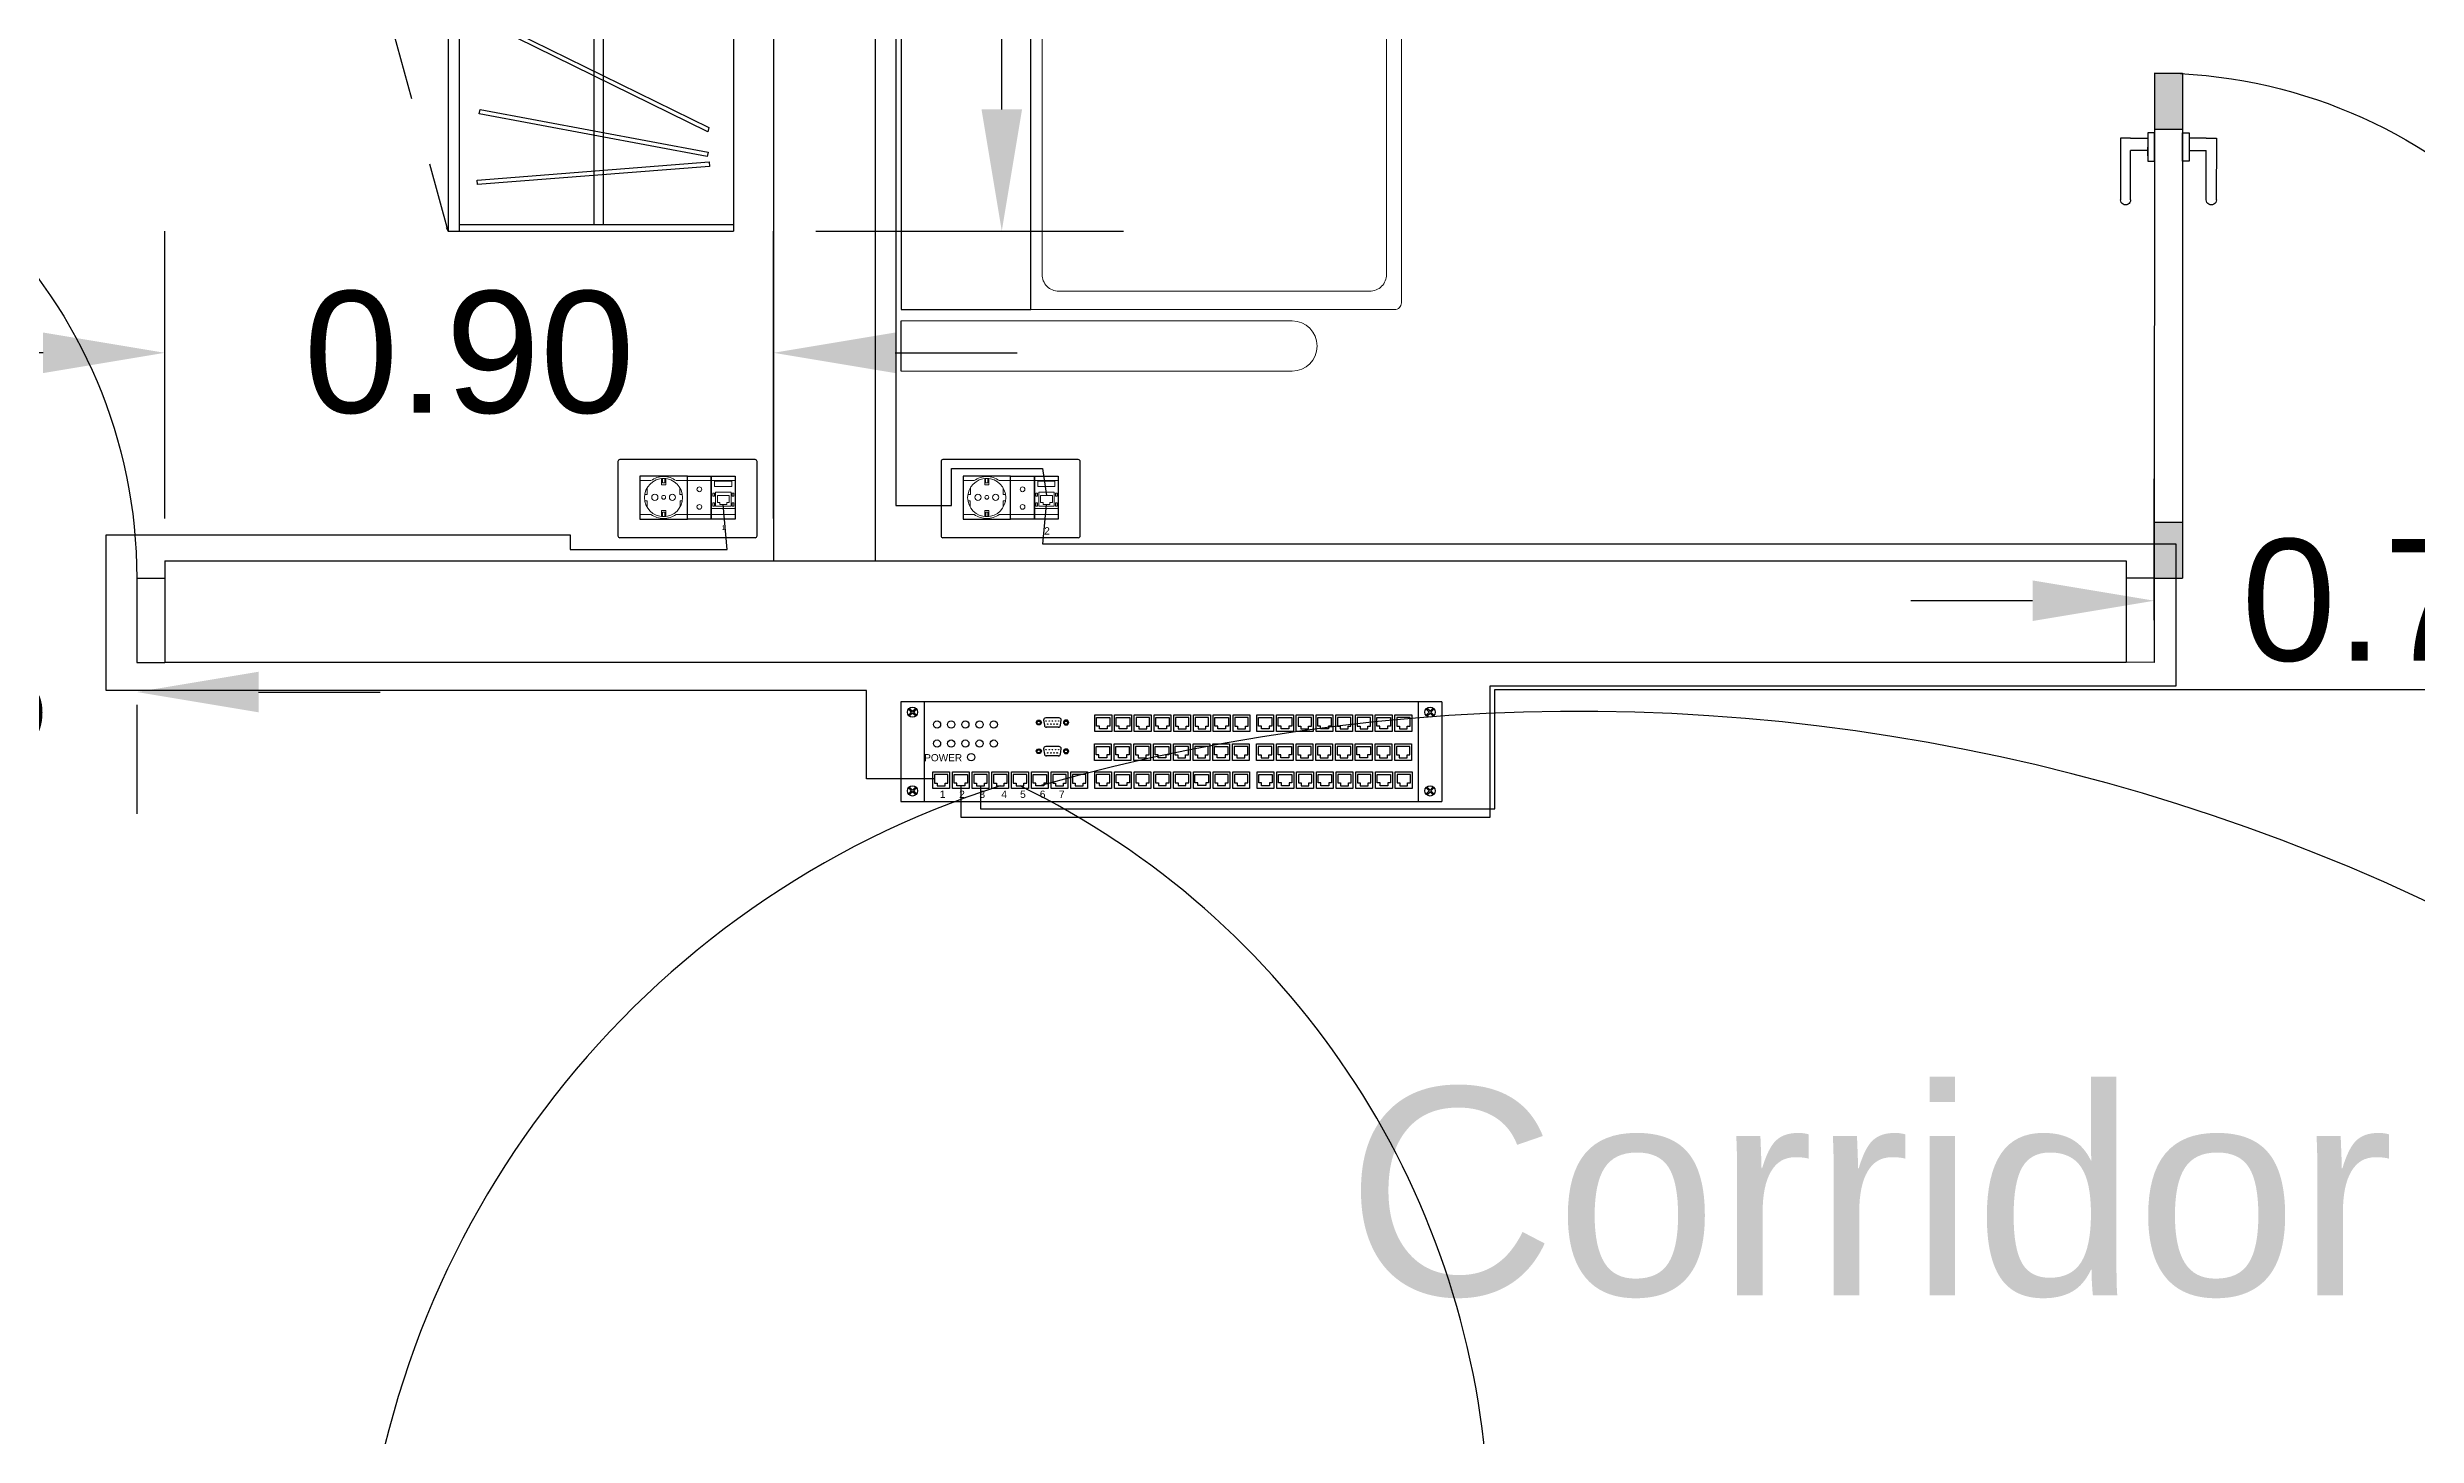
# Model space of a CAD drawing. Header units: metres. Extents: x 10.8 to 63.5, y 9.7 to 22.5.
# Drawn here: x 16.963 to 20.466, y 16.324 to 18.377 of the extents above; entities that cross this region are included whole.
import ezdxf

# ---------------------------------------------------------------- set-up
doc = ezdxf.new("R2010")
doc.units = ezdxf.units.M
doc.header["$MEASUREMENT"] = 0
doc.linetypes.add('HIDDEN', pattern=[0.375, 0.25, -0.125])
doc.layers.add('bbb', color=30, linetype='Continuous', plot=False)
for name, color, linetype in [('DOOR', 150, 'Continuous'), ('EL', 1, 'Continuous'), ('FENCE', 241, 'Continuous'), ('Furniture', 7, 'Continuous'), ('pur', 200, 'Continuous'), ('yell', 50, 'Continuous')]:
    doc.layers.add(name, color=color, linetype=linetype)
doc.styles.get("Standard").update_dxf_attribs({"font": 'arial.ttf'})
doc.dimstyles.get("Standard").update_dxf_attribs({"dimtxt": 0.18, "dimasz": 0.18, "dimexe": 0.18, "dimexo": 0.0625, "dimgap": 0.09, "dimtad": 0, "dimtih": 1, "dimtoh": 1, "dimzin": 0, "dimdsep": 46, "dimtxsty": 'Standard', "dimcen": 0.09, "dimadec": 0, "dimazin": 0, "dimtfac": 1, "dimtofl": 0, "dimtmove": 0, "dimatfit": 3, "dimfxl": 1, "dimtolj": 1, "dimtzin": 0, "dimarcsym": 0})

# ---------------------------------------------------------------- blocks, each defined once
blk = doc.blocks.new('Door_S')
at = {"layer": 'DOOR'}
for p, q in [((222050.1, 8886.4), (222050, 8267.2)), ((222050.1, 8886.4), (222084.6, 8886.4)), ((222084.6, 8886.4), (222084.4, 8267.1)), ((222008.6, 8806.7), (222008.6, 8730.9)), ((222020.9, 8806.7), (222008.6, 8806.7)), ((222020.9, 8806.7), (222042, 8806.7)), ((222050.1, 8812.9), (222042, 8812.9)), ((222042, 8812.9), (222042, 8778.5)), ((222050.1, 8817.6), (222084.5, 8817.6)), ((222050.1, 8778.5), (222050.1, 8812.9)), ((222084.5, 8812.9), (222092.7, 8812.9)), ((222084.5, 8778.5), (222084.5, 8812.9)), ((222092.7, 8812.9), (222092.7, 8778.5)), ((222113.7, 8806.6), (222092.7, 8806.6)), ((222113.7, 8806.6), (222126.1, 8806.6)), ((222126.1, 8806.6), (222126, 8730.9)), ((222020.9, 8730.9), (222020.9, 8791.4)), ((222042, 8791.4), (222020.9, 8791.4)), ((222042, 8784.8), (222042, 8795.7)), ((222042, 8778.5), (222050.1, 8778.5)), ((222092.7, 8778.5), (222084.5, 8778.5)), ((222092.7, 8791.4), (222113.7, 8791.4)), ((222113.7, 8730.9), (222113.7, 8791.4)), ((222050, 8336), (222084.4, 8336)), ((222015.6, 8267.2), (222015.6, 8164)), ((222050, 8267.2), (222015.6, 8267.2)), ((222050, 8267.2), (222050, 8163.9)), ((222050, 8267.2), (222084.4, 8267.1)), ((222669.3, 8267), (222669.3, 8163.8)), ((222669.3, 8267), (222703.7, 8267)), ((222703.7, 8267), (222703.7, 8163.8)), ((222050, 8163.9), (222015.6, 8164)), ((222669.3, 8163.8), (222703.7, 8163.8))]:
    blk.add_line(p, q, dxfattribs=at)
at = {"layer": 'DOOR', "extrusion": (0, 0, -1)}
for centre, major_axis, start_param, end_param in [((222050, 8267.2), (437.9, 437.9), -0.785197, 0.785599), ((222014.8, 8730.9), (-4.36, 4.36), 2.356395, 5.497988), ((222119.9, 8730.9), (-4.36, 4.36), 2.356395, 5.497988)]:
    blk.add_ellipse(centre, major_axis=major_axis, ratio=1, start_param=start_param, end_param=end_param, dxfattribs=at)
at = {"layer": 'DOOR'}
for points in [[(222084.5, 8817.6), (222050.1, 8817.6), (222084.6, 8886.4), (222050.1, 8886.4)], [(222084.4, 8267.1), (222050, 8267.2), (222084.4, 8336), (222050, 8336)]]:
    blk.add_solid(points, dxfattribs=at)
at = {"layer": 'FENCE'}
blk.add_line((222050.1, 8841.4), (222050.1, 8841.4), dxfattribs=at)
blk.add_line((222050.1, 8841.4), (222050.1, 8841.4), dxfattribs=at)
blk.add_line((222050.1, 8841.4), (222050.1, 8841.4), dxfattribs=at)
blk.add_line((222050.1, 8841.4), (222050.1, 8841.4), dxfattribs=at)
blk = doc.blocks.new('*D12')
at = {"color": 0, "lineweight": -2, "transparency": 16777216}
for p, q in [((15.0364, 17.5301), (15.0364, 22.4817)), ((26.3864, 17.5301), (26.3864, 22.4817)), ((15.2164, 22.3017), (20.3255, 22.3017)), ((26.2064, 22.3017), (21.0973, 22.3017))]:
    blk.add_line(p, q, dxfattribs=at)
at = {"color": 0, "transparency": 16777216}
for points in [[(15.2164, 22.3317), (15.2164, 22.2717), (15.0364, 22.3017)], [(26.2064, 22.3317), (26.2064, 22.2717), (26.3864, 22.3017)]]:
    blk.add_solid(points, dxfattribs=at)
at = {"layer": 'Defpoints', "color": 0, "transparency": 16777216}
for p in [(15.0364, 22.3017), (15.0364, 17.4676), (26.3864, 17.4676)]:
    blk.add_point(p, dxfattribs=at)
at = {"color": 0, "transparency": 16777216, "insert": (20.7114, 22.3017), "char_height": 0.18, "attachment_point": 5}
blk.add_mtext('\\A1;11.35', dxfattribs=at)
blk = doc.blocks.new('*D20')
at = {"color": 0, "lineweight": -2, "transparency": 16777216}
for p, q in [((16.1679, 17.4237), (15.9879, 17.4237)), ((17.2749, 17.4237), (17.4549, 17.4237)), ((16.3479, 17.4051), (16.3479, 17.2437)), ((17.0949, 17.4049), (17.0949, 17.2437))]:
    blk.add_line(p, q, dxfattribs=at)
at = {"color": 0, "transparency": 16777216}
for points in [[(16.1679, 17.4537), (16.1679, 17.3937), (16.3479, 17.4237)], [(17.2749, 17.4537), (17.2749, 17.3937), (17.0949, 17.4237)]]:
    blk.add_solid(points, dxfattribs=at)
at = {"layer": 'Defpoints', "color": 0, "transparency": 16777216}
for p in [(16.3479, 17.4676), (17.0949, 17.4674), (17.0949, 17.4237)]:
    blk.add_point(p, dxfattribs=at)
at = {"color": 0, "transparency": 16777216, "insert": (16.7214, 17.4237), "char_height": 0.18, "attachment_point": 5}
blk.add_mtext('\\A1;0.75', dxfattribs=at)
blk = doc.blocks.new('*D21')
at = {"color": 0, "lineweight": -2, "transparency": 16777216}
for p, q in [((20.0779, 17.5301), (20.0779, 17.7387)), ((20.8249, 17.5299), (20.8249, 17.7387)), ((19.8979, 17.5587), (19.7179, 17.5587)), ((21.0049, 17.5587), (21.1849, 17.5587))]:
    blk.add_line(p, q, dxfattribs=at)
at = {"color": 0, "transparency": 16777216}
for points in [[(19.8979, 17.5887), (19.8979, 17.5287), (20.0779, 17.5587)], [(21.0049, 17.5887), (21.0049, 17.5287), (20.8249, 17.5587)]]:
    blk.add_solid(points, dxfattribs=at)
at = {"layer": 'Defpoints', "color": 0, "transparency": 16777216}
for p in [(20.8249, 17.5587), (20.0779, 17.4676), (20.8249, 17.4674)]:
    blk.add_point(p, dxfattribs=at)
at = {"color": 0, "transparency": 16777216, "insert": (20.4514, 17.5587), "char_height": 0.18, "attachment_point": 5}
blk.add_mtext('\\A1;0.75', dxfattribs=at)
blk = doc.blocks.new('*D38')
at = {"color": 0, "lineweight": -2, "transparency": 16777216}
for p, q in [((17.1364, 17.6801), (17.1364, 18.1053)), ((18.0364, 17.6801), (18.0364, 18.1053)), ((16.9564, 17.9253), (16.7764, 17.9253)), ((18.2164, 17.9253), (18.3964, 17.9253))]:
    blk.add_line(p, q, dxfattribs=at)
at = {"color": 0, "transparency": 16777216}
for points in [[(16.9564, 17.9553), (16.9564, 17.8953), (17.1364, 17.9253)], [(18.2164, 17.9553), (18.2164, 17.8953), (18.0364, 17.9253)]]:
    blk.add_solid(points, dxfattribs=at)
at = {"layer": 'Defpoints', "color": 0, "transparency": 16777216}
for p in [(17.1364, 17.9253), (17.1364, 17.6176), (18.0364, 17.6176)]:
    blk.add_point(p, dxfattribs=at)
at = {"color": 0, "transparency": 16777216, "insert": (17.5864, 17.9253), "char_height": 0.18, "attachment_point": 5}
blk.add_mtext('\\A1;0.90', dxfattribs=at)
blk = doc.blocks.new('Closet')
at = {"layer": 'Furniture'}
for p, q in [((-1.0705, 4.447), (0, 4.447)), ((-1.0705, 4.447), (-1.0705, 4.4235)), ((0, 4.4235), (0, 4.447)), ((-1.0705, 4.4235), (0, 4.4235)), ((-0.5459, 4.4235), (-0.5455, 3.2822)), ((-0.5115, 4.4235), (-0.5111, 3.2822)), ((0, 4.4235), (0, 0)), ((-0.5455, 3.5299), (-0.5455, 3.2822)), ((-0.5112, 3.5299), (-0.5111, 3.2822)), ((-1.0296, 3.2822), (0, 3.2822)), ((-1.0296, 3.2352), (0, 3.2352)), ((-0.5454, 3.2352), (-0.5451, 2.247)), ((-0.5111, 3.2352), (-0.5108, 2.247)), ((-1.0778, 2.2366), (-1.0705, 2.2235)), ((-1.0778, 2.2103), (-1.0705, 2.2235)), ((-1.0296, 2.247), (-0.0482, 2.247)), ((-1.0296, 2.247), (0, 2.247)), ((-1.0296, 2.2), (0, 2.2)), ((-0.505, 2.2), (-0.5046, 1.0587)), ((-0.4707, 2.2), (-0.4702, 1.0587)), ((-0.9887, 1.0587), (0, 1.0587)), ((-0.9887, 1.0117), (0, 1.0117)), ((-0.5045, 1.0117), (-0.5042, 0.0235)), ((-0.4702, 1.0117), (-0.4699, 0.0235)), ((-1.0369, 0.0131), (-1.0296, 0)), ((-0.9887, 0.0235), (0, 0.0235)), ((-0.9887, 0), (0, 0))]:
    blk.add_line(p, q, dxfattribs=at)
at = {"layer": 'Furniture', "linetype": 'HIDDEN'}
for p, q in [((-1.0705, 4.4235), (-1.3221, 3.3949)), ((-1.0705, 2.2235), (-1.3221, 3.1419)), ((-1.0296, 2.2), (-1.2812, 1.1714)), ((-1.0296, 0), (-1.2812, 0.9184))]:
    blk.add_line(p, q, dxfattribs=at)
at = {"layer": 'Furniture'}
for points in [[(-1.0705, 4.4235), (-1.0296, 4.4235), (-1.0296, 3.2684), (-1.0705, 3.2684)], [(-0.1335, 3.7293), (-0.961, 4.1352), (-0.9578, 4.1508), (-0.1304, 3.7449)], [(-0.955, 3.8089), (-0.133, 3.6551), (-0.1366, 3.6396), (-0.9586, 3.7934)], [(-0.1277, 3.6045), (-0.9644, 3.5387), (-0.966, 3.5545), (-0.1293, 3.6203)], [(-1.0907, 3.3152), (-1.1199, 3.3152), (-1.1199, 3.4894), (-1.0907, 3.4894)], [(-1.0705, 2.2235), (-1.0296, 2.2235), (-1.0296, 3.2684), (-1.0705, 3.2684)], [(-1.0907, 3.2216), (-1.1199, 3.2216), (-1.1199, 3.0475), (-1.0907, 3.0475)], [(-0.1277, 3.1775), (-0.9644, 3.1118), (-0.966, 3.1276), (-0.1293, 3.1934)], [(-0.1335, 2.5818), (-0.961, 2.9877), (-0.9578, 3.0033), (-0.1304, 2.5974)], [(-0.955, 2.6614), (-0.133, 2.5076), (-0.1366, 2.4921), (-0.9586, 2.646)], [(-0.1277, 2.457), (-0.9644, 2.3912), (-0.966, 2.4071), (-0.1293, 2.4728)], [(-1.0296, 2.2), (-0.9887, 2.2), (-0.9887, 1.0449), (-1.0296, 1.0449)], [(-0.0926, 1.5058), (-0.9201, 1.9117), (-0.9169, 1.9273), (-0.0895, 1.5214)], [(-0.9141, 1.5854), (-0.0921, 1.4316), (-0.0957, 1.4161), (-0.9177, 1.57)], [(-0.0868, 1.381), (-0.9235, 1.3152), (-0.9251, 1.331), (-0.0884, 1.3968)], [(-1.0498, 1.0917), (-1.079, 1.0917), (-1.079, 1.2659), (-1.0498, 1.2659)], [(-1.0296, 0), (-0.9887, 0), (-0.9887, 1.0449), (-1.0296, 1.0449)], [(-1.0498, 0.9981), (-1.079, 0.9981), (-1.079, 0.824), (-1.0498, 0.824)], [(-0.0868, 0.954), (-0.9235, 0.8883), (-0.9251, 0.9041), (-0.0884, 0.9699)], [(-0.0926, 0.3584), (-0.9201, 0.7642), (-0.9169, 0.7798), (-0.0895, 0.3739)], [(-0.9141, 0.4379), (-0.0921, 0.2841), (-0.0957, 0.2687), (-0.9177, 0.4225)], [(-0.0868, 0.2335), (-0.9235, 0.1677), (-0.9251, 0.1836), (-0.0884, 0.2493)]]:
    blk.add_lwpolyline(points, close=True, dxfattribs=at)
at = {"layer": 'Furniture', "linetype": 'HIDDEN'}
for centre, start, end in [((-1.0657, 3.5916), 217.48107, 269.14913), ((-1.0657, 2.9453), 90.85087, 142.51893), ((-1.0248, 1.3681), 217.48107, 269.14913), ((-1.0248, 0.7218), 90.85087, 142.51893)]:
    blk.add_arc(centre, 0.3232, start, end, dxfattribs=at)
blk = doc.blocks.new('*D50')
at = {"color": 0, "lineweight": -2, "transparency": 16777216}
for p, q in [((18.0989, 19.9286), (18.5538, 19.9286)), ((18.3738, 19.7486), (18.3738, 19.1989)), ((18.3738, 18.2853), (18.3738, 18.835)), ((18.0989, 18.1053), (18.5538, 18.1053))]:
    blk.add_line(p, q, dxfattribs=at)
at = {"color": 0, "transparency": 16777216}
for points in [[(18.3438, 19.7486), (18.4038, 19.7486), (18.3738, 19.9286)], [(18.3438, 18.2853), (18.4038, 18.2853), (18.3738, 18.1053)]]:
    blk.add_solid(points, dxfattribs=at)
at = {"layer": 'Defpoints', "color": 0, "transparency": 16777216}
for p in [(18.0364, 19.9286), (18.0364, 18.1053), (18.3738, 18.1053)]:
    blk.add_point(p, dxfattribs=at)
at = {"color": 0, "transparency": 16777216, "insert": (18.3738, 19.017), "char_height": 0.18, "attachment_point": 5}
blk.add_mtext('\\A1;1.82', dxfattribs=at)
blk = doc.blocks.new('Sofa_1')
at = {"layer": 'Furniture', "lineweight": 0}
for p, q in [((0, -0.5777), (0, 0)), ((0.0741, 0), (0.0741, -0.5777)), ((0.7974, 0), (0.7974, -0.5777)), ((0.8716, -0.5777), (0.8716, 0))]:
    blk.add_line(p, q, dxfattribs=at)
at = {"layer": 'Furniture'}
for p, q in [((0, 0), (0.0741, 0)), ((0.8716, 0), (0.7974, 0))]:
    blk.add_line(p, q, dxfattribs=at)
blk.add_lwpolyline([(0.0911, 0), (0.7805, 0), (0.7805, -0.1915), (0.0911, -0.1915)], close=True, dxfattribs=at)
at = {"layer": 'Furniture', "lineweight": 0}
blk.add_lwpolyline([(0.7805, -0.1915), (0.7805, -0.7294, -0.414214), (0.7705, -0.7394), (0.1011, -0.7394, -0.414214), (0.0911, -0.7294), (0.0911, -0.1915), (0.7805, -0.1915)], format="xyb", dxfattribs=at)
blk.add_lwpolyline([(0.1181, -0.6924, 0.414214), (0.1431, -0.7174), (0.7285, -0.7174, 0.414214), (0.7535, -0.6924), (0.7535, -0.233, 0.414214), (0.7285, -0.208), (0.1431, -0.208, 0.414214), (0.1181, -0.233)], format="xyb", close=True, dxfattribs=at)
for centre in [(0.0371, -0.5777), (0.8345, -0.5777)]:
    blk.add_arc(centre, 0.0371, 180, 0, dxfattribs=at)
blk = doc.blocks.new('switch')
at = {"layer": 'EL', "linetype": 'Continuous'}
for points in [[(39.1407, 10.2691, -1), (39.1415, 10.2691, -1)], [(39.143, 10.2644, -1), (39.1438, 10.2644, -1)], [(39.1453, 10.2691, -1), (39.1461, 10.2691, -1)], [(39.1477, 10.2644, -1), (39.1484, 10.2644, -1)], [(39.15, 10.2691, -1), (39.1508, 10.2691, -1)], [(39.1523, 10.2644, -1), (39.1531, 10.2644, -1)], [(39.1547, 10.2691, -1), (39.1554, 10.2691, -1)], [(39.157, 10.2644, -1), (39.1578, 10.2644, -1)], [(39.1593, 10.2691, -1), (39.1601, 10.2691, -1)], [(39.1407, 10.2266, -1), (39.1415, 10.2266, -1)], [(39.143, 10.2219, -1), (39.1438, 10.2219, -1)], [(39.1453, 10.2266, -1), (39.1461, 10.2266, -1)], [(39.1477, 10.2219, -1), (39.1484, 10.2219, -1)], [(39.15, 10.2266, -1), (39.1508, 10.2266, -1)], [(39.1523, 10.2219, -1), (39.1531, 10.2219, -1)], [(39.1547, 10.2266, -1), (39.1554, 10.2266, -1)], [(39.157, 10.2219, -1), (39.1578, 10.2219, -1)], [(39.1593, 10.2266, -1), (39.1601, 10.2266, -1)]]:
    blk.add_hatch(color=256, dxfattribs=at).paths.add_polyline_path(points)
for p, q in [((38.9609, 10.2976), (38.9609, 10.1502)), ((39.6913, 10.2976), (39.6913, 10.1502)), ((39.7261, 10.2976), (39.7261, 10.1502))]:
    blk.add_line(p, q, dxfattribs=at)
for points in [[(39.7261, 10.2976), (38.9261, 10.2976), (38.9261, 10.1502), (39.7261, 10.1502)], [(39.1594, 10.2597), (39.1413, 10.2597)], [(39.1594, 10.2173), (39.1413, 10.2173)]]:
    blk.add_lwpolyline(points, dxfattribs=at)
for points in [[(38.9473, 10.277), (38.9435, 10.2808), (38.9398, 10.277, -0.072483), (38.9385, 10.2783), (38.9422, 10.2821), (38.9385, 10.2859, -0.072483), (38.9398, 10.2871), (38.9435, 10.2834), (38.9473, 10.2871, -0.072483), (38.9486, 10.2859), (38.9448, 10.2821), (38.9486, 10.2783, -0.072483)], [(39.7138, 10.2783), (39.71, 10.2821), (39.7138, 10.2859, 0.072483), (39.7125, 10.2871), (39.7087, 10.2834), (39.7049, 10.2871, 0.072483), (39.7037, 10.2859), (39.7074, 10.2821), (39.7037, 10.2783, 0.072483), (39.7049, 10.277), (39.7087, 10.2808), (39.7125, 10.277, 0.072483)], [(38.9473, 10.1607), (38.9435, 10.1644), (38.9398, 10.1607, -0.072483), (38.9385, 10.1619), (38.9422, 10.1657), (38.9385, 10.1695, -0.072483), (38.9398, 10.1708), (38.9435, 10.167), (38.9473, 10.1708, -0.072483), (38.9486, 10.1695), (38.9448, 10.1657), (38.9486, 10.1619, -0.072483)], [(39.7138, 10.1695, 0.072483), (39.7125, 10.1708), (39.7087, 10.167), (39.7049, 10.1708, 0.072483), (39.7037, 10.1695), (39.7074, 10.1657), (39.7037, 10.1619, 0.072483), (39.7049, 10.1607), (39.7087, 10.1644), (39.7125, 10.1607, 0.072483), (39.7138, 10.1619), (39.71, 10.1657)]]:
    blk.add_lwpolyline(points, format="xyb", close=True, dxfattribs=at)
for points in [[(39.1321, 10.2701), (39.1341, 10.2667), (39.1321, 10.2634), (39.1282, 10.2634), (39.1263, 10.2667), (39.1282, 10.2701)], [(39.1686, 10.2701), (39.1667, 10.2667), (39.1686, 10.2634), (39.1725, 10.2634), (39.1745, 10.2667), (39.1725, 10.2701)], [(39.2132, 10.2782), (39.238, 10.2782), (39.238, 10.2534), (39.2132, 10.2534)], [(39.2355, 10.2741), (39.2355, 10.2616), (39.2314, 10.2616), (39.2314, 10.2575), (39.2198, 10.2575), (39.2198, 10.2616), (39.2157, 10.2616), (39.2157, 10.2741)], [(39.2424, 10.2782), (39.2672, 10.2782), (39.2672, 10.2534), (39.2424, 10.2534)], [(39.2606, 10.2575), (39.249, 10.2575), (39.249, 10.2616), (39.2448, 10.2616), (39.2448, 10.2741), (39.2647, 10.2741), (39.2647, 10.2616), (39.2606, 10.2616)], [(39.2715, 10.2782), (39.2964, 10.2782), (39.2964, 10.2534), (39.2715, 10.2534)], [(39.2898, 10.2616), (39.2939, 10.2616), (39.2939, 10.2741), (39.274, 10.2741), (39.274, 10.2616), (39.2782, 10.2616), (39.2782, 10.2575), (39.2898, 10.2575)], [(39.3007, 10.2782), (39.3256, 10.2782), (39.3256, 10.2534), (39.3007, 10.2534)], [(39.3189, 10.2616), (39.3189, 10.2575), (39.3073, 10.2575), (39.3073, 10.2616), (39.3032, 10.2616), (39.3032, 10.2741), (39.3231, 10.2741), (39.3231, 10.2616)], [(39.3299, 10.2782), (39.3547, 10.2782), (39.3547, 10.2534), (39.3299, 10.2534)], [(39.3365, 10.2575), (39.3481, 10.2575), (39.3481, 10.2616), (39.3523, 10.2616), (39.3523, 10.2741), (39.3324, 10.2741), (39.3324, 10.2616), (39.3365, 10.2616)], [(39.3591, 10.2782), (39.3839, 10.2782), (39.3839, 10.2534), (39.3591, 10.2534)], [(39.3773, 10.2616), (39.3814, 10.2616), (39.3814, 10.2741), (39.3616, 10.2741), (39.3616, 10.2616), (39.3657, 10.2616), (39.3657, 10.2575), (39.3773, 10.2575)], [(39.3883, 10.2782), (39.4131, 10.2782), (39.4131, 10.2534), (39.3883, 10.2534)], [(39.3907, 10.2616), (39.3907, 10.2741), (39.4106, 10.2741), (39.4106, 10.2616), (39.4065, 10.2616), (39.4065, 10.2575), (39.3949, 10.2575), (39.3949, 10.2616)], [(39.4174, 10.2782), (39.4423, 10.2782), (39.4423, 10.2534), (39.4174, 10.2534)], [(39.4241, 10.2575), (39.4357, 10.2575), (39.4357, 10.2616), (39.4398, 10.2616), (39.4398, 10.2741), (39.4199, 10.2741), (39.4199, 10.2616), (39.4241, 10.2616)], [(39.4526, 10.2782), (39.4775, 10.2782), (39.4775, 10.2534), (39.4526, 10.2534)], [(39.475, 10.2741), (39.475, 10.2616), (39.4708, 10.2616), (39.4708, 10.2575), (39.4593, 10.2575), (39.4593, 10.2616), (39.4551, 10.2616), (39.4551, 10.2741)], [(39.4818, 10.2782), (39.5066, 10.2782), (39.5066, 10.2534), (39.4818, 10.2534)], [(39.5, 10.2575), (39.4884, 10.2575), (39.4884, 10.2616), (39.4843, 10.2616), (39.4843, 10.2741), (39.5042, 10.2741), (39.5042, 10.2616), (39.5, 10.2616)], [(39.511, 10.2782), (39.5358, 10.2782), (39.5358, 10.2534), (39.511, 10.2534)], [(39.5292, 10.2616), (39.5333, 10.2616), (39.5333, 10.2741), (39.5135, 10.2741), (39.5135, 10.2616), (39.5176, 10.2616), (39.5176, 10.2575), (39.5292, 10.2575)], [(39.5402, 10.2782), (39.565, 10.2782), (39.565, 10.2534), (39.5402, 10.2534)], [(39.5584, 10.2616), (39.5584, 10.2575), (39.5468, 10.2575), (39.5468, 10.2616), (39.5427, 10.2616), (39.5427, 10.2741), (39.5625, 10.2741), (39.5625, 10.2616)], [(39.5693, 10.2782), (39.5942, 10.2782), (39.5942, 10.2534), (39.5693, 10.2534)], [(39.576, 10.2575), (39.5876, 10.2575), (39.5876, 10.2616), (39.5917, 10.2616), (39.5917, 10.2741), (39.5718, 10.2741), (39.5718, 10.2616), (39.576, 10.2616)], [(39.5985, 10.2782), (39.6234, 10.2782), (39.6234, 10.2534), (39.5985, 10.2534)], [(39.6167, 10.2616), (39.6209, 10.2616), (39.6209, 10.2741), (39.601, 10.2741), (39.601, 10.2616), (39.6052, 10.2616), (39.6052, 10.2575), (39.6167, 10.2575)], [(39.6277, 10.2782), (39.6525, 10.2782), (39.6525, 10.2534), (39.6277, 10.2534)], [(39.6302, 10.2616), (39.6302, 10.2741), (39.6501, 10.2741), (39.6501, 10.2616), (39.6459, 10.2616), (39.6459, 10.2575), (39.6343, 10.2575), (39.6343, 10.2616)], [(39.6569, 10.2782), (39.6817, 10.2782), (39.6817, 10.2534), (39.6569, 10.2534)], [(39.6635, 10.2575), (39.6751, 10.2575), (39.6751, 10.2616), (39.6792, 10.2616), (39.6792, 10.2741), (39.6594, 10.2741), (39.6594, 10.2616), (39.6635, 10.2616)], [(39.2124, 10.2354), (39.2373, 10.2354), (39.2373, 10.2106), (39.2124, 10.2106)], [(39.2348, 10.2313), (39.2348, 10.2189), (39.2307, 10.2189), (39.2307, 10.2147), (39.2191, 10.2147), (39.2191, 10.2189), (39.2149, 10.2189), (39.2149, 10.2313)], [(39.2416, 10.2354), (39.2665, 10.2354), (39.2665, 10.2106), (39.2416, 10.2106)], [(39.2598, 10.2147), (39.2482, 10.2147), (39.2482, 10.2189), (39.2441, 10.2189), (39.2441, 10.2313), (39.264, 10.2313), (39.264, 10.2189), (39.2598, 10.2189)], [(39.2708, 10.2354), (39.2956, 10.2354), (39.2956, 10.2106), (39.2708, 10.2106)], [(39.2774, 10.2147), (39.289, 10.2147), (39.289, 10.2189), (39.2932, 10.2189), (39.2932, 10.2313), (39.2733, 10.2313), (39.2733, 10.2189), (39.2774, 10.2189)], [(39.3, 10.2354), (39.3248, 10.2354), (39.3248, 10.2106), (39.3, 10.2106)], [(39.3182, 10.2189), (39.3182, 10.2147), (39.3066, 10.2147), (39.3066, 10.2189), (39.3025, 10.2189), (39.3025, 10.2313), (39.3223, 10.2313), (39.3223, 10.2189)], [(39.3292, 10.2354), (39.354, 10.2354), (39.354, 10.2106), (39.3292, 10.2106)], [(39.3358, 10.2147), (39.3474, 10.2147), (39.3474, 10.2189), (39.3515, 10.2189), (39.3515, 10.2313), (39.3316, 10.2313), (39.3316, 10.2189), (39.3358, 10.2189)], [(39.3583, 10.2354), (39.3832, 10.2354), (39.3832, 10.2106), (39.3583, 10.2106)], [(39.3766, 10.2189), (39.3807, 10.2189), (39.3807, 10.2313), (39.3608, 10.2313), (39.3608, 10.2189), (39.365, 10.2189), (39.365, 10.2147), (39.3766, 10.2147)], [(39.3875, 10.2354), (39.4124, 10.2354), (39.4124, 10.2106), (39.3875, 10.2106)], [(39.39, 10.2189), (39.39, 10.2313), (39.4099, 10.2313), (39.4099, 10.2189), (39.4057, 10.2189), (39.4057, 10.2147), (39.3941, 10.2147), (39.3941, 10.2189)], [(39.4167, 10.2354), (39.4415, 10.2354), (39.4415, 10.2106), (39.4167, 10.2106)], [(39.4233, 10.2147), (39.4349, 10.2147), (39.4349, 10.2189), (39.4391, 10.2189), (39.4391, 10.2313), (39.4192, 10.2313), (39.4192, 10.2189), (39.4233, 10.2189)], [(39.4523, 10.2354), (39.4771, 10.2354), (39.4771, 10.2106), (39.4523, 10.2106)], [(39.4589, 10.2189), (39.4589, 10.2147), (39.4705, 10.2147), (39.4705, 10.2189), (39.4747, 10.2189), (39.4747, 10.2313), (39.4548, 10.2313), (39.4548, 10.2189)], [(39.4815, 10.2354), (39.5063, 10.2354), (39.5063, 10.2106), (39.4815, 10.2106)], [(39.5038, 10.2313), (39.5038, 10.2189), (39.4997, 10.2189), (39.4997, 10.2147), (39.4881, 10.2147), (39.4881, 10.2189), (39.484, 10.2189), (39.484, 10.2313)], [(39.5107, 10.2354), (39.5355, 10.2354), (39.5355, 10.2106), (39.5107, 10.2106)], [(39.5173, 10.2147), (39.5289, 10.2147), (39.5289, 10.2189), (39.533, 10.2189), (39.533, 10.2313), (39.5131, 10.2313), (39.5131, 10.2189), (39.5173, 10.2189)], [(39.5398, 10.2354), (39.5647, 10.2354), (39.5647, 10.2106), (39.5398, 10.2106)], [(39.5465, 10.2147), (39.5581, 10.2147), (39.5581, 10.2189), (39.5622, 10.2189), (39.5622, 10.2313), (39.5423, 10.2313), (39.5423, 10.2189), (39.5465, 10.2189)], [(39.569, 10.2354), (39.5939, 10.2354), (39.5939, 10.2106), (39.569, 10.2106)], [(39.5872, 10.2189), (39.5914, 10.2189), (39.5914, 10.2313), (39.5715, 10.2313), (39.5715, 10.2189), (39.5756, 10.2189), (39.5756, 10.2147), (39.5872, 10.2147)], [(39.5982, 10.2354), (39.623, 10.2354), (39.623, 10.2106), (39.5982, 10.2106)], [(39.6048, 10.2147), (39.6048, 10.2189), (39.6007, 10.2189), (39.6007, 10.2313), (39.6206, 10.2313), (39.6206, 10.2189), (39.6164, 10.2189), (39.6164, 10.2147)], [(39.6274, 10.2354), (39.6522, 10.2354), (39.6522, 10.2106), (39.6274, 10.2106)], [(39.6299, 10.2189), (39.634, 10.2189), (39.634, 10.2147), (39.6456, 10.2147), (39.6456, 10.2189), (39.6497, 10.2189), (39.6497, 10.2313), (39.6299, 10.2313)], [(39.6566, 10.2354), (39.6814, 10.2354), (39.6814, 10.2106), (39.6566, 10.2106)], [(39.6748, 10.2189), (39.6789, 10.2189), (39.6789, 10.2313), (39.659, 10.2313), (39.659, 10.2189), (39.6632, 10.2189), (39.6632, 10.2147), (39.6748, 10.2147)], [(38.9734, 10.1939), (38.9982, 10.1939), (38.9982, 10.1691), (38.9734, 10.1691)], [(39.0025, 10.1939), (39.0274, 10.1939), (39.0274, 10.1691), (39.0025, 10.1691)], [(39.0317, 10.1939), (39.0566, 10.1939), (39.0566, 10.1691), (39.0317, 10.1691)], [(39.0609, 10.1939), (39.0857, 10.1939), (39.0857, 10.1691), (39.0609, 10.1691)], [(39.0901, 10.1939), (39.1149, 10.1939), (39.1149, 10.1691), (39.0901, 10.1691)], [(39.1193, 10.1939), (39.1441, 10.1939), (39.1441, 10.1691), (39.1193, 10.1691)], [(39.1321, 10.2276), (39.1341, 10.2243), (39.1321, 10.2209), (39.1282, 10.2209), (39.1263, 10.2243), (39.1282, 10.2276)], [(39.1484, 10.1939), (39.1733, 10.1939), (39.1733, 10.1691), (39.1484, 10.1691)], [(39.1686, 10.2276), (39.1667, 10.2243), (39.1686, 10.2209), (39.1725, 10.2209), (39.1745, 10.2243), (39.1725, 10.2276)], [(39.1776, 10.1939), (39.2025, 10.1939), (39.2025, 10.1691), (39.1776, 10.1691)], [(39.2129, 10.1941), (39.2377, 10.1941), (39.2377, 10.1693), (39.2129, 10.1693)], [(39.242, 10.1941), (39.2669, 10.1941), (39.2669, 10.1693), (39.242, 10.1693)], [(39.2712, 10.1941), (39.2961, 10.1941), (39.2961, 10.1693), (39.2712, 10.1693)], [(39.3004, 10.1941), (39.3252, 10.1941), (39.3252, 10.1693), (39.3004, 10.1693)], [(39.3296, 10.1941), (39.3544, 10.1941), (39.3544, 10.1693), (39.3296, 10.1693)], [(39.3588, 10.1941), (39.3836, 10.1941), (39.3836, 10.1693), (39.3588, 10.1693)], [(39.3879, 10.1941), (39.4128, 10.1941), (39.4128, 10.1693), (39.3879, 10.1693)], [(39.4171, 10.1941), (39.442, 10.1941), (39.442, 10.1693), (39.4171, 10.1693)], [(39.4531, 10.1941), (39.4779, 10.1941), (39.4779, 10.1692), (39.4531, 10.1692)], [(39.4823, 10.1941), (39.5071, 10.1941), (39.5071, 10.1692), (39.4823, 10.1692)], [(39.5115, 10.1941), (39.5363, 10.1941), (39.5363, 10.1692), (39.5115, 10.1692)], [(39.5407, 10.1941), (39.5655, 10.1941), (39.5655, 10.1692), (39.5407, 10.1692)], [(39.5698, 10.1941), (39.5947, 10.1941), (39.5947, 10.1692), (39.5698, 10.1692)], [(39.599, 10.1941), (39.6238, 10.1941), (39.6238, 10.1692), (39.599, 10.1692)], [(39.6282, 10.1941), (39.653, 10.1941), (39.653, 10.1692), (39.6282, 10.1692)], [(39.6574, 10.1941), (39.6822, 10.1941), (39.6822, 10.1692), (39.6574, 10.1692)], [(38.98, 10.1773), (38.98, 10.1732), (38.9916, 10.1732), (38.9916, 10.1773), (38.9957, 10.1773), (38.9957, 10.1898), (38.9759, 10.1898), (38.9759, 10.1773)], [(39.0249, 10.1898), (39.0249, 10.1773), (39.0208, 10.1773), (39.0208, 10.1732), (39.0092, 10.1732), (39.0092, 10.1773), (39.005, 10.1773), (39.005, 10.1898)], [(39.0383, 10.1732), (39.0499, 10.1732), (39.0499, 10.1773), (39.0541, 10.1773), (39.0541, 10.1898), (39.0342, 10.1898), (39.0342, 10.1773), (39.0383, 10.1773)], [(39.0675, 10.1732), (39.0791, 10.1732), (39.0791, 10.1773), (39.0833, 10.1773), (39.0833, 10.1898), (39.0634, 10.1898), (39.0634, 10.1773), (39.0675, 10.1773)], [(39.1083, 10.1773), (39.1124, 10.1773), (39.1124, 10.1898), (39.0926, 10.1898), (39.0926, 10.1773), (39.0967, 10.1773), (39.0967, 10.1732), (39.1083, 10.1732)], [(39.1259, 10.1732), (39.1259, 10.1773), (39.1217, 10.1773), (39.1217, 10.1898), (39.1416, 10.1898), (39.1416, 10.1773), (39.1375, 10.1773), (39.1375, 10.1732)], [(39.1509, 10.1773), (39.1551, 10.1773), (39.1551, 10.1732), (39.1667, 10.1732), (39.1667, 10.1773), (39.1708, 10.1773), (39.1708, 10.1898), (39.1509, 10.1898)], [(39.1958, 10.1773), (39.2, 10.1773), (39.2, 10.1898), (39.1801, 10.1898), (39.1801, 10.1773), (39.1842, 10.1773), (39.1842, 10.1732), (39.1958, 10.1732)], [(39.2195, 10.1776), (39.2195, 10.1735), (39.2311, 10.1735), (39.2311, 10.1776), (39.2352, 10.1776), (39.2352, 10.19), (39.2153, 10.19), (39.2153, 10.1776)], [(39.2644, 10.19), (39.2644, 10.1776), (39.2603, 10.1776), (39.2603, 10.1735), (39.2487, 10.1735), (39.2487, 10.1776), (39.2445, 10.1776), (39.2445, 10.19)], [(39.2778, 10.1735), (39.2894, 10.1735), (39.2894, 10.1776), (39.2936, 10.1776), (39.2936, 10.19), (39.2737, 10.19), (39.2737, 10.1776), (39.2778, 10.1776)], [(39.307, 10.1735), (39.3186, 10.1735), (39.3186, 10.1776), (39.3228, 10.1776), (39.3228, 10.19), (39.3029, 10.19), (39.3029, 10.1776), (39.307, 10.1776)], [(39.3478, 10.1776), (39.3519, 10.1776), (39.3519, 10.19), (39.3321, 10.19), (39.3321, 10.1776), (39.3362, 10.1776), (39.3362, 10.1735), (39.3478, 10.1735)], [(39.3654, 10.1735), (39.3654, 10.1776), (39.3612, 10.1776), (39.3612, 10.19), (39.3811, 10.19), (39.3811, 10.1776), (39.377, 10.1776), (39.377, 10.1735)], [(39.3904, 10.1776), (39.3946, 10.1776), (39.3946, 10.1735), (39.4062, 10.1735), (39.4062, 10.1776), (39.4103, 10.1776), (39.4103, 10.19), (39.3904, 10.19)], [(39.4353, 10.1776), (39.4395, 10.1776), (39.4395, 10.19), (39.4196, 10.19), (39.4196, 10.1776), (39.4237, 10.1776), (39.4237, 10.1735), (39.4353, 10.1735)], [(39.4755, 10.1899), (39.4755, 10.1775), (39.4713, 10.1775), (39.4713, 10.1734), (39.4597, 10.1734), (39.4597, 10.1775), (39.4556, 10.1775), (39.4556, 10.1899)], [(39.5005, 10.1734), (39.4889, 10.1734), (39.4889, 10.1775), (39.4848, 10.1775), (39.4848, 10.1899), (39.5046, 10.1899), (39.5046, 10.1775), (39.5005, 10.1775)], [(39.5297, 10.1775), (39.5338, 10.1775), (39.5338, 10.1899), (39.514, 10.1899), (39.514, 10.1775), (39.5181, 10.1775), (39.5181, 10.1734), (39.5297, 10.1734)], [(39.5589, 10.1775), (39.5589, 10.1734), (39.5473, 10.1734), (39.5473, 10.1775), (39.5431, 10.1775), (39.5431, 10.1899), (39.563, 10.1899), (39.563, 10.1775)], [(39.5765, 10.1734), (39.588, 10.1734), (39.588, 10.1775), (39.5922, 10.1775), (39.5922, 10.1899), (39.5723, 10.1899), (39.5723, 10.1775), (39.5765, 10.1775)], [(39.6172, 10.1775), (39.6214, 10.1775), (39.6214, 10.1899), (39.6015, 10.1899), (39.6015, 10.1775), (39.6056, 10.1775), (39.6056, 10.1734), (39.6172, 10.1734)], [(39.6307, 10.1775), (39.6307, 10.1899), (39.6505, 10.1899), (39.6505, 10.1775), (39.6464, 10.1775), (39.6464, 10.1734), (39.6348, 10.1734), (39.6348, 10.1775)], [(39.664, 10.1734), (39.6756, 10.1734), (39.6756, 10.1775), (39.6797, 10.1775), (39.6797, 10.1899), (39.6599, 10.1899), (39.6599, 10.1775), (39.664, 10.1775)]]:
    blk.add_lwpolyline(points, close=True, dxfattribs=at)
for points in [[(39.1591, 10.2597, 0.39805), (39.1622, 10.2627), (39.1634, 10.2705, 0.430564), (39.1603, 10.2737), (39.1405, 10.2737, 0.430564), (39.1374, 10.2705), (39.1386, 10.2627, 0.39805), (39.1417, 10.2597)], [(39.1591, 10.2173, 0.39805), (39.1622, 10.2202), (39.1634, 10.228, 0.430564), (39.1603, 10.2313), (39.1405, 10.2313, 0.430564), (39.1374, 10.228), (39.1386, 10.2202, 0.39805), (39.1417, 10.2173)]]:
    blk.add_lwpolyline(points, format="xyb", dxfattribs=at)
for centre, radius in [((38.9435, 10.2821), 0.0076), ((38.9798, 10.2639), 0.00531), ((39.0007, 10.2639), 0.00531), ((39.0217, 10.2639), 0.00531), ((39.0427, 10.2639), 0.00531), ((39.0637, 10.2639), 0.00531), ((39.1302, 10.2667), 0.00336), ((39.1302, 10.2667), 0.00233), ((39.1411, 10.2691), 0.000389), ((39.1434, 10.2644), 0.000389), ((39.1457, 10.2691), 0.000389), ((39.1481, 10.2644), 0.000389), ((39.1504, 10.2691), 0.000389), ((39.1527, 10.2644), 0.000389), ((39.1551, 10.2691), 0.000389), ((39.1574, 10.2644), 0.000389), ((39.1597, 10.2691), 0.000389), ((39.1706, 10.2667), 0.00336), ((39.1706, 10.2667), 0.00233), ((39.7087, 10.2821), 0.0076), ((38.9798, 10.2357), 0.00531), ((39.0007, 10.2357), 0.00531), ((39.0217, 10.2357), 0.00531), ((39.0427, 10.2357), 0.00531), ((39.0637, 10.2357), 0.00531), ((39.0302, 10.2155), 0.00531), ((39.1302, 10.2243), 0.00336), ((39.1302, 10.2243), 0.00233), ((39.1411, 10.2266), 0.000389), ((39.1434, 10.2219), 0.000389), ((39.1457, 10.2266), 0.000389), ((39.1481, 10.2219), 0.000389), ((39.1504, 10.2266), 0.000389), ((39.1527, 10.2219), 0.000389), ((39.1551, 10.2266), 0.000389), ((39.1574, 10.2219), 0.000389), ((39.1597, 10.2266), 0.000389), ((39.1706, 10.2243), 0.00336), ((39.1706, 10.2243), 0.00233), ((38.9435, 10.1657), 0.0076), ((39.7087, 10.1657), 0.0076)]:
    blk.add_circle(centre, radius, dxfattribs=at)
at = {"layer": 'EL', "linetype": 'Continuous', "insert": (39.0169, 10.2093), "char_height": 0.01063, "width": 0.600217, "attachment_point": 9}
blk.add_mtext('POWER', dxfattribs=at)
blk = doc.blocks.new('outlet')
at = {"layer": 'EL', "linetype": 'Continuous', "lineweight": 30}
for p, q in [((34.323, 9.243), (34.323, 7.696)), ((37.179, 9.283), (34.362, 9.283)), ((37.219, 7.696), (37.219, 9.243)), ((34.362, 7.657), (37.179, 7.657))]:
    blk.add_line(p, q, dxfattribs=at)
at = {"layer": 'EL', "linetype": 'Continuous', "lineweight": 9}
for p, q in [((34.779, 8.844), (35.01, 8.844)), ((35.533, 8.844), (35.771, 8.844)), ((35.771, 8.844), (36.267, 8.844)), ((36.267, 8.844), (36.762, 8.844)), ((34.779, 8.14), (35.01, 8.14)), ((35.533, 8.14), (35.771, 8.14)), ((35.771, 8.14), (36.267, 8.14)), ((36.267, 8.264), (36.762, 8.264)), ((36.267, 8.14), (36.762, 8.14))]:
    blk.add_line(p, q, dxfattribs=at)
at = {"layer": 'EL', "linetype": 'Continuous'}
for points in [[(34.779, 8.042), (35.771, 8.042), (35.771, 8.934), (34.779, 8.934)], [(35.771, 8.934), (36.267, 8.934), (36.267, 8.042), (35.771, 8.042)], [(36.267, 8.934), (36.762, 8.934), (36.762, 8.042), (36.267, 8.042)]]:
    blk.add_lwpolyline(points, close=True, dxfattribs=at)
at = {"layer": 'EL', "linetype": 'Continuous', "lineweight": 9}
for points in [[(35.317, 8.886), (35.232, 8.886), (35.232, 8.76), (35.317, 8.76)], [(35.298, 8.888), (35.25, 8.888), (35.25, 8.8), (35.298, 8.8)], [(36.299, 8.522), (36.333, 8.522), (36.333, 8.585), (36.299, 8.585)], [(36.336, 8.836), (36.693, 8.836), (36.693, 8.72), (36.336, 8.72)], [(36.356, 8.314), (36.679, 8.314), (36.679, 8.605), (36.356, 8.605)], [(36.587, 8.387), (36.64, 8.387), (36.64, 8.538), (36.394, 8.538), (36.394, 8.387), (36.448, 8.387), (36.448, 8.347), (36.587, 8.347)], [(36.703, 8.522), (36.737, 8.522), (36.737, 8.585), (36.703, 8.585)], [(35.232, 8.098), (35.317, 8.098), (35.317, 8.224), (35.232, 8.224)], [(35.251, 8.096), (35.299, 8.096), (35.299, 8.185), (35.251, 8.185)], [(36.299, 8.316), (36.333, 8.316), (36.333, 8.379), (36.299, 8.379)], [(36.703, 8.316), (36.737, 8.316), (36.737, 8.379), (36.703, 8.379)]]:
    blk.add_lwpolyline(points, close=True, dxfattribs=at)
for points in [[(34.93, 8.3), (34.93, 8.426), (34.883, 8.426)], [(34.932, 8.695), (34.932, 8.557), (34.884, 8.557)], [(35.614, 8.695), (35.614, 8.557), (35.662, 8.557)], [(35.616, 8.3), (35.616, 8.426), (35.663, 8.426)]]:
    blk.add_lwpolyline(points, dxfattribs=at)
for centre, radius in [((35.272, 8.492), 0.397), ((35.091, 8.497), 0.0645), ((35.275, 8.498), 0.0397), ((35.275, 8.497), 0.0397), ((35.458, 8.497), 0.0645), ((36.019, 8.664), 0.05), ((36.019, 8.297), 0.05)]:
    blk.add_circle(centre, radius, dxfattribs=at)
at = {"layer": 'EL', "linetype": 'Continuous', "lineweight": 30}
for centre, start, end in [((34.362, 9.243), 90, 180), ((37.179, 9.243), 0, 90), ((34.362, 7.696), 180, 270), ((37.179, 7.696), 270, 0)]:
    blk.add_arc(centre, 0.0397, start, end, dxfattribs=at)
at = {"layer": 'EL', "linetype": 'Continuous', "lineweight": 9}
for centre, radius, start, end in [((35.273, 8.487), 0.443, 89.7728, 126.3427), ((35.273, 8.497), 0.433, 53.2125, 89.8082), ((35.273, 8.497), 0.443, 233.6573, 270.2272), ((35.273, 8.487), 0.433, 270.1918, 306.7875)]:
    blk.add_arc(centre, radius, start, end, dxfattribs=at)
blk = doc.blocks.new('p1')
for points in [[(17.7359, 17.6344), (17.9678, 17.6344), (17.9621, 17.701)], [(18.2741, 17.2954), (18.174, 17.2954), (18.174, 17.4261), (17.0497, 17.4261), (17.0497, 17.6562), (17.7359, 17.6562)]]:
    blk.add_lwpolyline(points)
blk = doc.blocks.new('p11')
blk.add_line((17.7359, 17.6562), (17.7359, 17.6344))
at = {"color": 30, "true_color": 0xf8991e}
blk.add_blockref('p1', (0, 0), dxfattribs=at)
blk = doc.blocks.new('p22')
for p, q in [((18.4346, 17.6421), (18.44, 17.701)), ((20.1102, 17.6421), (18.4346, 17.6421)), ((20.1102, 17.433), (20.1102, 17.6421)), ((19.0958, 17.2385), (19.0958, 17.433)), ((19.0958, 17.433), (20.1102, 17.433)), ((18.3132, 17.285), (18.3132, 17.2385)), ((18.3132, 17.2385), (19.0958, 17.2385))]:
    blk.add_line(p, q)
blk = doc.blocks.new('ap1')
for p, q in [((21.3732, 20.0081), (18.2171, 20.0081)), ((18.2171, 20.0081), (18.2171, 17.8306)), ((21.3732, 19.7699), (21.3732, 20.0081)), ((21.4412, 19.7699), (21.3732, 19.7699)), ((18.2171, 17.8306), (18.2171, 17.6996)), ((18.2997, 17.6996), (18.2997, 17.7542)), ((18.2997, 17.7542), (18.4339, 17.7542)), ((18.4339, 17.7542), (18.44, 17.7145)), ((18.2171, 17.6996), (18.2997, 17.6996))]:
    blk.add_line(p, q)
blk = doc.blocks.new('p33')
for p, q in [((19.1026, 17.251), (19.1026, 17.4273)), ((19.1026, 17.4273), (20.12, 17.4273)), ((20.12, 17.4273), (23.5464, 17.4273)), ((18.3424, 17.251), (19.0624, 17.251)), ((19.0624, 17.251), (19.1026, 17.251))]:
    blk.add_line(p, q)
blk = doc.blocks.new('new22')
blk.add_line((18.3424, 17.285), (18.3424, 17.251))
at = {"color": 30, "true_color": 0xf8991e}
blk.add_blockref('p33', (0, 0), dxfattribs=at)

msp = doc.modelspace()

# ---------------------------------------------------------------- linework, layer by layer
for p, q in [((18.0364, 20.0476), (18.0364, 17.6176)), ((18.1864, 20.0476), (18.1864, 17.6176)), ((17.1364, 17.6176), (17.1364, 17.4676)), ((17.1364, 17.6176), (20.0364, 17.6176)), ((20.0364, 17.6176), (20.0364, 17.4676)), ((17.1364, 17.4676), (20.0364, 17.4676))]:
    msp.add_line(p, q)
at = {"color": 217, "true_color": 0x93278f}
msp.add_arc((19.2262, 14.4539), 2.9409, 328.4862, 105.7076, dxfattribs=at)
at = {"color": 2, "true_color": 0xf1eb1f}
msp.add_arc((18.7859, 15.9866), 1.3629, 107.6982, 244.6508, dxfattribs=at)
at = {"color": 152, "true_color": 0x2776bb}
msp.add_arc((17.8581, 16.1741), 1.2364, 303.2608, 63.9645, dxfattribs=at)

# ---------------------------------------------------------------- block references
for name, p in [('ap1', (0, 0)), ('switch', (-20.7017, 7.1118))]:
    msp.add_blockref(name, p)
at = {"color": 25, "xscale": 0.4100232851841936, "yscale": 0.4100232851841936, "zscale": 0.4100232851841936}
msp.add_blockref('Closet', (17.9773, 18.1053), dxfattribs=at)
at = {"color": 240, "true_color": 0xed1f24, "xscale": -1, "rotation": 89.99999999999993}
msp.add_blockref('Sofa_1', (18.2253, 18.7698), dxfattribs=at)
for name, p, xscale, yscale, zscale in [('Door_S', (-251.5052, 7.6196), 0.001206273559623766, 0.001206273559623766, 0.001206273559623766), ('Door_S', (-247.7752, 7.6196), 0.00120627358451686, 0.00120627358451686, 0.00120627358451686), ('outlet', (15.3693, 17.1083), 0.07100234752192738, 0.07100234752192738, 0.07100234752192738), ('outlet', (15.8471, 17.1083), 0.07100234752192738, 0.07100234752192738, 0.07100234752192738)]:
    msp.add_blockref(name, p, dxfattribs=dict(xscale=xscale, yscale=yscale, zscale=zscale))
at = {"layer": 'bbb', "color": 152, "lineweight": 25, "true_color": 0x2776bb}
msp.add_blockref('p11', (0, 0), dxfattribs=at)
at = {"layer": 'pur'}
msp.add_blockref('p22', (0, 0), dxfattribs=at)
at = {"layer": 'yell'}
msp.add_blockref('new22', (0, 0), dxfattribs=at)

# ---------------------------------------------------------------- texts
msp.add_text('Corridor', height=0.30704).set_placement((18.8831, 16.5316))
at = {"attachment_point": 1}
for s, width, gutter_width, insert, char_height in [('1', 0.000105, 0.0334, (17.9598, 17.6702), 0.00668), ('2', 0.00017, 0.0542, (18.4365, 17.6674), 0.0108), ('1', 0.00017, 0.0542, (18.2821, 17.2779), 0.0108), ('2', 0.00017, 0.0542, (18.3108, 17.2779), 0.0108), ('3', 0.00017, 0.0542, (18.3407, 17.2779), 0.0108), ('4', 0.00017, 0.0542, (18.3731, 17.2779), 0.0108), ('5', 0.00017, 0.0542, (18.4009, 17.2779), 0.0108), ('6', 0.00017, 0.0542, (18.43, 17.2779), 0.0108), ('7', 0.00017, 0.0542, (18.4583, 17.2779), 0.0108)]:
    msp.add_mtext_dynamic_manual_height_columns(s, width=width, gutter_width=gutter_width, heights=[0], dxfattribs=dict(at, insert=insert, char_height=char_height))

# ---------------------------------------------------------------- dimensions: what is measured, and where the dimension line sits
for base, p1, p2, picture, middle in [((15.0364, 22.3017), (26.3864, 17.4676), (15.0364, 17.4676), '*D12', (20.7114, 22.3017)), ((17.1364, 17.9253), (18.0364, 17.6176), (17.1364, 17.6176), '*D38', (17.5864, 17.9253)), ((20.8249, 17.5587), (20.0779, 17.4676), (20.8249, 17.4674), '*D21', (20.4514, 17.5587)), ((17.0949, 17.4237), (16.3479, 17.4676), (17.0949, 17.4674), '*D20', (16.7214, 17.4237))]:
    dim = msp.add_linear_dim(base=base, p1=p1, p2=p2, dimstyle='Standard')
    dim.commit()
    dim.dimension.update_dxf_attribs({"geometry": picture, "text_midpoint": middle})
dim = msp.add_linear_dim(base=(18.3738, 18.1053), p1=(18.0364, 19.9286), p2=(18.0364, 18.1053), angle=90, dimstyle='Standard')
dim.commit()
dim.dimension.update_dxf_attribs({"geometry": '*D50', "text_midpoint": (18.3738, 19.017)})

doc.saveas('drawing.dxf')
